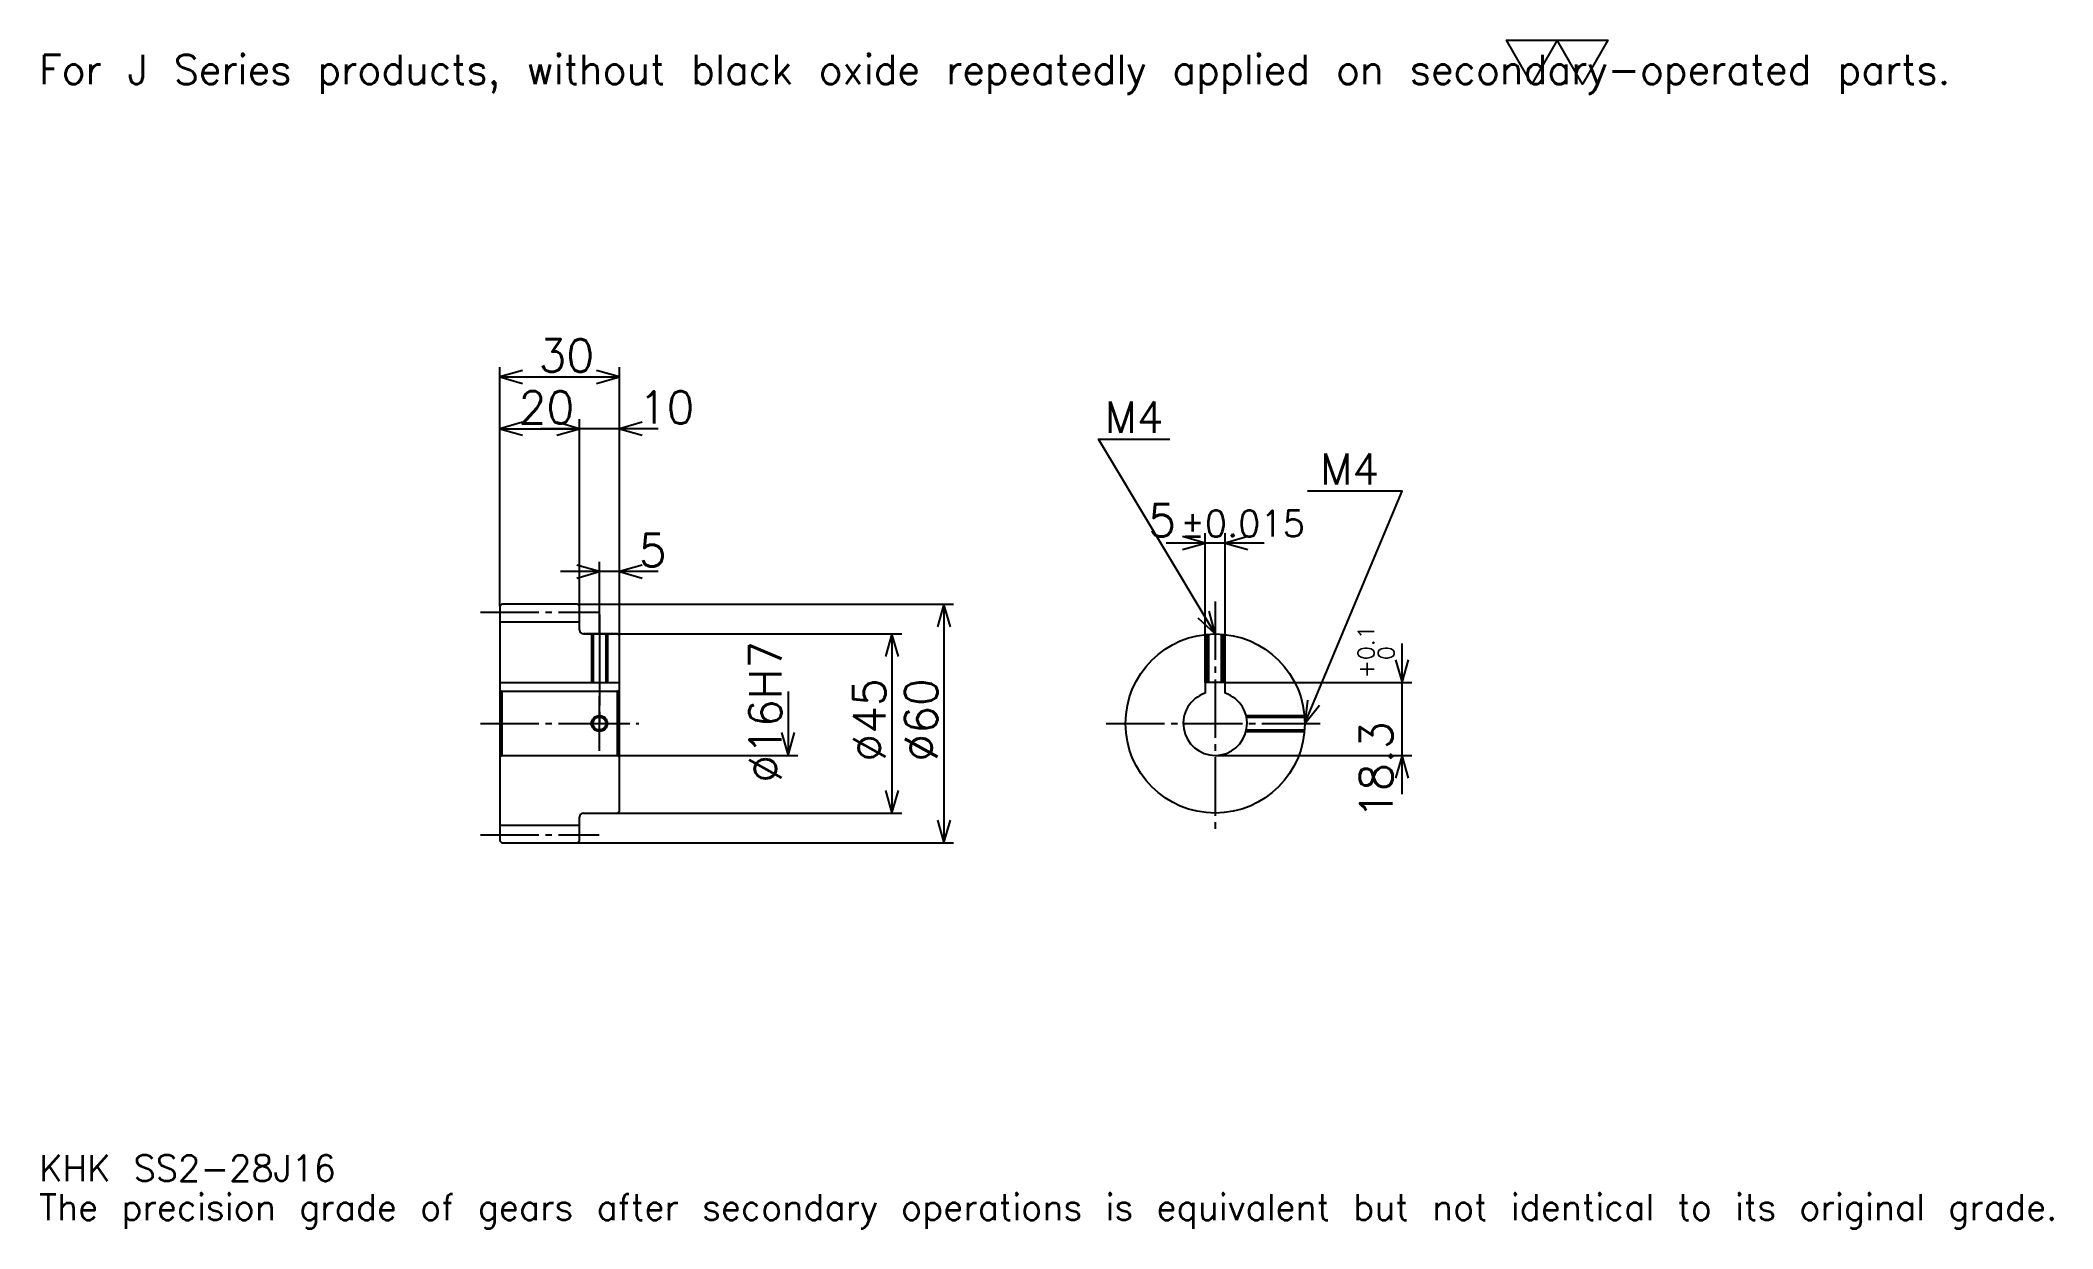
# Model space of a CAD drawing. Extents: x 17 to 522, y 6 to 304.
import ezdxf

# ---------------------------------------------------------------- set-up
doc = ezdxf.new("R2010")
doc.units = 0
doc.linetypes.add('DASHDOT', pattern=[19.565218, 14.673913, -1.630435, 1.630435, -1.630435])
doc.layers.get('0').update_dxf_attribs({"linetype": 'CONTINUOUS'})
doc.layers.add('DASHDOT', color=6, linetype='DASHDOT')
doc.styles.add('KANJI', font='TXT', dxfattribs={"bigfont": 'BIGFONT'})

msp = doc.modelspace()

# ---------------------------------------------------------------- linework, layer by layer
at = {"color": 5}
for p, q in [((132.065216, 162.880432), (132.065216, 222.391296)), ((132.065216, 219.945648), (162.065216, 219.945648)), ((162.065216, 162.880432), (162.065216, 222.391296)), ((152.065216, 162.880432), (152.065216, 209.347839)), ((132.065216, 206.902176), (152.065216, 206.902176)), ((171.847824, 206.902176), (142.282608, 206.902176)), ((324.021729, 178.206512), (299.456543, 178.206512)), ((309.239136, 143.180435), (309.239136, 180.652161)), ((314.239136, 143.180435), (314.239136, 180.652161)), ((157.065216, 162.880432), (157.065216, 173.478256)), ((171.847824, 171.032608), (147.282608, 171.032608)), ((132.065216, 162.380432), (132.065216, 162.880432)), ((151.565216, 162.880432), (162.065216, 162.880432)), ((152.065216, 162.380432), (152.065216, 162.880432)), ((157.065216, 155.380432), (157.065216, 162.880432)), ((157.065216, 155.380432), (157.065216, 162.880432)), ((162.065216, 162.880432), (246.032608, 162.880432)), ((162.065216, 154.880432), (162.065216, 162.880432)), ((243.586945, 162.880432), (243.586945, 102.880432)), ((153.065216, 155.380432), (162.065216, 155.380432)), ((162.065216, 155.380432), (232.989136, 155.380432)), ((230.543488, 155.380432), (230.543488, 110.380432)), ((358.695648, 115.097824), (358.695648, 152.963043)), ((314.239136, 143.180435), (361.141296, 143.180435)), ((204.456512, 140.880432), (204.456512, 124.880432)), ((162.065216, 124.880432), (206.902176, 124.880432)), ((311.739136, 124.880432), (361.141296, 124.880432)), ((153.065216, 110.380432), (162.065216, 110.380432)), ((162.065216, 110.380432), (232.989136, 110.380432)), ((151.565216, 102.880432), (162.065216, 102.880432)), ((162.065216, 102.880432), (246.032608, 102.880432))]:
    msp.add_line(p, q, dxfattribs=at)
at = {"color": 4}
for p, q in [((132.065216, 158.380432), (152.065216, 158.380432)), ((132.065216, 143.180435), (162.065216, 143.180435)), ((132.565216, 140.880432), (132.565216, 124.880432)), ((161.565216, 140.880432), (162.065216, 141.380432)), ((161.565216, 124.880432), (162.065216, 124.380432)), ((132.065216, 107.380432), (152.065216, 107.380432))]:
    msp.add_line(p, q, dxfattribs=at)
at = {"color": 7}
msp.add_lwpolyline([(391.304352, 293.478271), (384.945648, 304.5), (410.380432, 304.5), (404.021729, 293.478271), (397.663055, 304.5), (391.304352, 293.478271)], dxfattribs=at)
at = {"color": 5}
for points in [[(137.771744, 221.57608), (132.065216, 219.945648), (137.771744, 218.315216)], [(156.358688, 218.315216), (162.065216, 219.945648), (156.358688, 221.57608)], [(137.771744, 208.532608), (132.065216, 206.902176), (137.771744, 205.271744)], [(146.358688, 205.271744), (152.065216, 206.902176), (146.358688, 208.532608)], [(146.358688, 205.271744), (152.065216, 206.902176), (146.358688, 208.532608)], [(167.771729, 208.532608), (162.065216, 206.902176), (167.771729, 205.271744)], [(311.739136, 155.380432), (282.391296, 204.293472), (300.32608, 204.293472)], [(334.239136, 132.880432), (358.695648, 191.25), (334.891296, 191.25)], [(303.532593, 176.57608), (309.239136, 178.206512), (303.532593, 179.836945)], [(319.945679, 179.836945), (314.239136, 178.206512), (319.945679, 176.57608)], [(151.358688, 169.402176), (157.065216, 171.032608), (151.358688, 172.66304)], [(167.771729, 172.66304), (162.065216, 171.032608), (167.771729, 169.402176)], [(245.217377, 157.173904), (243.586945, 162.880432), (241.956512, 157.173904)], [(307.40506, 159.434875), (311.739136, 155.380432), (310.201233, 161.112579)], [(232.17392, 149.673904), (230.543488, 155.380432), (228.913055, 149.673904)], [(357.065216, 148.886948), (358.695648, 143.180435), (360.32608, 148.886948)], [(334.940613, 138.773697), (334.239136, 132.880432), (337.948151, 137.513565)], [(202.82608, 130.58696), (204.456512, 124.880432), (206.086945, 130.58696)], [(360.32608, 119.173912), (358.695648, 124.880432), (357.065216, 119.173912)], [(228.913055, 116.086952), (230.543488, 110.380432), (232.17392, 116.086952)], [(241.956512, 108.586952), (243.586945, 102.880432), (245.217377, 108.586952)]]:
    msp.add_lwpolyline(points, dxfattribs=at)
at = {"color": 4}
for points in [[(152.065216, 156.380432), (152.065216, 162.380432), (151.565216, 162.880432), (132.565216, 162.880432), (132.065216, 162.380432), (132.065216, 124.380432)], [(153.065216, 110.380432), (161.565216, 110.380432), (162.065216, 110.880432), (162.065216, 154.880432), (161.565216, 155.380432), (153.065216, 155.380432)], [(155.065216, 155.380432), (155.065216, 143.180435)], [(155.445221, 155.380432), (155.445221, 143.180435)], [(158.685211, 155.380432), (158.685211, 143.180435)], [(159.065216, 155.380432), (159.065216, 143.180435)], [(309.739136, 143.180435), (309.739136, 155.291367)], [(310.119141, 143.180435), (310.119141, 155.322037)], [(313.359131, 143.180435), (313.359131, 155.322037)], [(313.739136, 143.180435), (313.739136, 155.291367)], [(314.239136, 140.479767), (314.239136, 143.180435), (309.239136, 143.180435), (309.239136, 140.479767)], [(132.065216, 124.380432), (132.565216, 124.880432), (161.565216, 124.880432), (161.565216, 140.880432), (132.565216, 140.880432), (132.065216, 141.380432)], [(319.485107, 134.880432), (334.150085, 134.880432)], [(319.573395, 134.500427), (334.180725, 134.500427)], [(319.485107, 130.880432), (334.150085, 130.880432)], [(319.573395, 131.260437), (334.180725, 131.260437)], [(132.065216, 124.380432), (132.065216, 103.380432), (132.565216, 102.880432), (151.565216, 102.880432), (152.065216, 103.380432), (152.065216, 109.380432)]]:
    msp.add_lwpolyline(points, dxfattribs=at)
for centre, radius in [((311.739136, 132.880432), 22.5), ((157.065216, 132.880432), 1.62)]:
    msp.add_circle(centre, radius, dxfattribs=at)
at = {"color": 7}
msp.add_circle((157.065216, 132.880432), 2, dxfattribs=at)
at = {"color": 4}
for centre, radius, start, end in [((153.065216, 156.380432), 1, 180, 270), ((311.739136, 132.880432), 8, 108.20995733, 71.79004267), ((153.065216, 109.380432), 1, 90, 180)]:
    msp.add_arc(centre, radius, start, end, dxfattribs=at)
at = {"layer": 'DASHDOT', "color": 7}
for p, q in [((311.739136, 163.532608), (311.739136, 105.489128)), ((127.173912, 160.880432), (156.956512, 160.880432)), ((157.065216, 155.380432), (157.065216, 132.880432)), ((127.173912, 132.880432), (166.956512, 132.880432)), ((284.347839, 132.880432), (339.130432, 132.880432)), ((127.173912, 104.880432), (156.956512, 104.880432))]:
    msp.add_line(p, q, dxfattribs=at)
for points in [[(157.065216, 160.271729), (157.065216, 138.289124)], [(157.065216, 125.989128), (157.065216, 139.771744)], [(150.17392, 132.880432), (163.956512, 132.880432)]]:
    msp.add_lwpolyline(points, dxfattribs=at)

# ---------------------------------------------------------------- texts
at = {"color": 7, "style": 'KANJI'}
for s, height, p in [('For J Series products, without black oxide repeatedly applied on secondary-operated parts.', 7.336957, (16.304348, 293.478271)), ('30', 8.152174, (141.766296, 221.25)), ('20', 8.152174, (136.766296, 208.206512)), ('10', 8.152174, (166.956512, 208.206512)), ('M4', 7.826087, (284.021729, 205.92392)), ('M4', 7.826087, (338.152161, 192.880432)), ('5', 8.152174, (294.911438, 179.836945)), ('%%p0.015', 6.521739, (302.981079, 179.836945)), ('5', 8.152174, (166.956512, 172.33696)), ('KHK SS2-28J16', 6.521739, (16.304348, 17.934782)), ('The precision grade of gears after secondary operations is equivalent but not identical to its original grade.', 6.521739, (16.304348, 8.152174))]:
    msp.add_text(s, height=height, dxfattribs=at).set_placement(p)
for s, height, p in [('%%c16H7', 8.152174, (202.82608, 118.002716)), ('0.1', 4.076087, (351.684784, 148.806717)), ('0', 4.076087, (356.739136, 148.806717)), ('+', 4.076087, (351.684784, 144.241501)), ('%%c45', 8.152174, (228.913055, 123.301628)), ('%%c60', 8.152174, (241.956512, 123.301628)), ('18.3', 8.152174, (356.25, 108.955658))]:
    msp.add_text(s, height=height, rotation=90, dxfattribs=at).set_placement(p)

doc.saveas('drawing.dxf')
